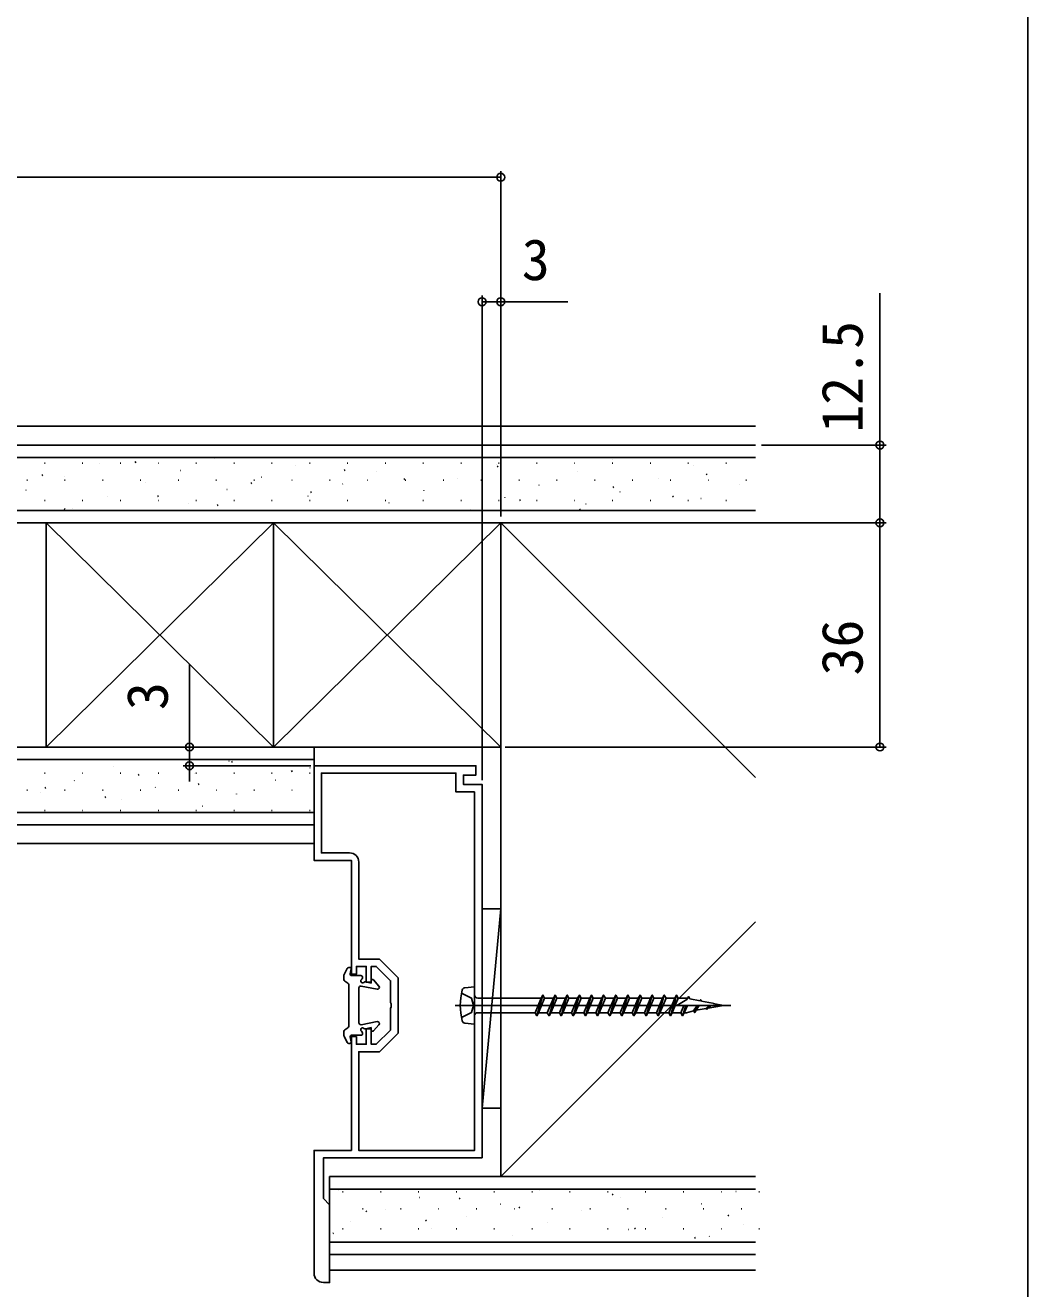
# Model space of a CAD drawing. Units: millimetres, scale not verified. Extents: x -525 to 525, y -808 to 806.
# Drawn here: x 364 to 525, y -218.4 to -15.5 of the extents above; entities that cross this region are included whole.
import ezdxf
from ezdxf.enums import TextEntityAlignment as Align

# ---------------------------------------------------------------- set-up
doc = ezdxf.new("R2010")
doc.units = ezdxf.units.MM
doc.header["$LTSCALE"] = 4
for name, color, linetype in [('0-3_YKK_11', 7, 'Continuous'), ('0-5_YKK_13', 4, 'Continuous'), ('0-7_YKK_D', 6, 'Continuous'), ('0-8_YKK_ZWAK', 7, 'Continuous'), ('0-9_YSS_K', 3, 'Continuous')]:
    doc.layers.add(name, color=color, linetype=linetype)
doc.styles.add('ＭＳ ゴシック', font='')
doc.styles.get('ＭＳ ゴシック').set_extended_font_data('MS Gothic')

msp = doc.modelspace()

# ---------------------------------------------------------------- linework, layer by layer
at = {"layer": '0-3_YKK_11'}
for points in [[(437.347, -197.397), (437.347, -137.397), (434.347, -137.397), (434.347, -135.897), (436.347, -135.897), (436.347, -134.397), (410.347, -134.397), (410.347, -149.597), (416.347, -149.597), (416.347, -167.897), (417.147, -167.897), (417.147, -166.647), (418.747, -166.647), (418.747, -169.147), (419.547, -169.147), (419.547, -166.647), (420.35, -166.647), (422.647, -168.944), (422.647, -172.439), (422.767, -172.622), (422.767, -173.172), (422.647, -173.355), (422.647, -176.85), (420.35, -179.147), (419.547, -179.147), (419.547, -176.647), (418.747, -176.647), (418.747, -179.147), (417.147, -179.147), (417.147, -177.897), (416.347, -177.897), (416.347, -196.197), (410.347, -196.197), (410.347, -215.897)], [(416.047, -148.397), (411.547, -148.397), (411.547, -135.597), (433.147, -135.597), (433.147, -138.597), (436.147, -138.597)], [(436.147, -138.597), (436.147, -196.197), (417.547, -196.197), (417.547, -180.347), (420.847, -180.347), (423.847, -177.347), (423.847, -168.447), (420.847, -165.447), (417.547, -165.447), (417.547, -149.897)], [(411.847, -217.397), (412.847, -217.397), (412.847, -204.897), (411.847, -203.897), (411.847, -197.397), (437.347, -197.397)]]:
    msp.add_lwpolyline(points, dxfattribs=at)
for centre, start, end in [((416.047, -149.897), 0.00001, 89.99999), ((411.847, -215.897), 180.00001, 269.99999)]:
    msp.add_arc(centre, 1.5, start, end, dxfattribs=at)
at = {"layer": '0-5_YKK_13'}
for p, q in [((262.947, -79.897), (481.257, -79.897)), ((262.947, -146.897), (410.347, -146.897)), ((415.147, -168.068), (415.147, -168.731)), ((415.178, -167.934), (415.664, -166.963)), ((415.932, -166.797), (416.147, -166.797)), ((416.152, -167.851), (416.342, -167.043)), ((416.347, -168.097), (417.847, -168.097)), ((418.147, -168.477), (418.147, -168.397)), ((415.806, -169.309), (415.288, -168.985)), ((415.947, -176.231), (415.947, -169.563)), ((417.547, -175.697), (417.547, -170.097)), ((420.491, -170.292), (417.903, -169.802)), ((419.547, -169.347), (418.651, -169.123)), ((419.547, -168.947), (419.547, -169.347)), ((419.896, -168.814), (420.771, -169.798)), ((436.147, -169.897), (434.587, -170.061)), ((436.147, -175.897), (436.147, -169.897)), ((446.845, -171.727), (436.647, -171.727)), ((445.87, -174.067), (446.845, -171.727)), ((446.147, -174.547), (447.122, -171.247)), ((447.399, -171.727), (446.424, -174.067)), ((448.795, -171.727), (447.399, -171.727)), ((447.82, -174.067), (448.795, -171.727)), ((448.097, -174.547), (449.072, -171.247)), ((449.349, -171.727), (448.374, -174.067)), ((450.745, -171.727), (449.349, -171.727)), ((449.77, -174.067), (450.745, -171.727)), ((450.047, -174.547), (451.022, -171.247)), ((451.299, -171.727), (450.324, -174.067)), ((452.695, -171.727), (451.299, -171.727)), ((451.72, -174.067), (452.695, -171.727)), ((451.997, -174.547), (452.972, -171.247)), ((453.249, -171.727), (452.274, -174.067)), ((454.645, -171.727), (453.249, -171.727)), ((453.67, -174.067), (454.645, -171.727)), ((453.947, -174.547), (454.922, -171.247)), ((455.199, -171.727), (454.224, -174.067)), ((456.595, -171.727), (455.199, -171.727)), ((455.62, -174.067), (456.595, -171.727)), ((455.897, -174.547), (456.872, -171.247)), ((457.149, -171.727), (456.174, -174.067)), ((458.545, -171.727), (457.149, -171.727)), ((457.57, -174.067), (458.545, -171.727)), ((457.847, -174.547), (458.822, -171.247)), ((459.099, -171.727), (458.124, -174.067)), ((460.495, -171.727), (459.099, -171.727)), ((459.52, -174.067), (460.495, -171.727)), ((459.797, -174.547), (460.772, -171.247)), ((461.049, -171.727), (460.074, -174.067)), ((462.445, -171.727), (461.049, -171.727)), ((461.47, -174.067), (462.445, -171.727)), ((461.747, -174.547), (462.722, -171.247)), ((462.999, -171.727), (462.024, -174.067)), ((464.395, -171.727), (462.999, -171.727)), ((463.42, -174.067), (464.395, -171.727)), ((463.697, -174.547), (464.672, -171.247)), ((464.949, -171.727), (463.974, -174.067)), ((466.345, -171.727), (464.949, -171.727)), ((465.37, -174.067), (466.345, -171.727)), ((465.647, -174.547), (466.622, -171.247)), ((466.899, -171.727), (465.924, -174.067)), ((468.295, -171.727), (466.899, -171.727)), ((467.32, -174.067), (468.295, -171.727)), ((467.597, -174.547), (468.572, -171.247)), ((468.849, -171.727), (467.874, -174.067)), ((470.192, -171.727), (468.849, -171.727)), ((470.192, -171.727), (470.366, -171.761)), ((470.249, -171.972), (470.305, -171.867)), ((470.718, -171.83), (472.37, -172.155)), ((472.6, -172.2), (474.352, -172.544)), ((474.352, -172.544), (474.422, -172.466)), ((474.482, -172.57), (474.422, -172.466)), ((433.005, -172.897), (477.305, -172.897)), ((436.647, -174.067), (445.87, -174.067)), ((446.424, -174.067), (447.82, -174.067)), ((448.374, -174.067), (449.77, -174.067)), ((450.324, -174.067), (451.72, -174.067)), ((452.274, -174.067), (453.67, -174.067)), ((454.224, -174.067), (455.62, -174.067)), ((456.174, -174.067), (457.57, -174.067)), ((458.124, -174.067), (459.52, -174.067)), ((460.074, -174.067), (461.47, -174.067)), ((462.024, -174.067), (463.42, -174.067)), ((463.974, -174.067), (465.37, -174.067)), ((465.924, -174.067), (467.32, -174.067)), ((467.874, -174.067), (469.27, -174.067)), ((469.27, -174.067), (469.758, -172.897)), ((469.547, -174.547), (470.073, -172.897)), ((470.364, -172.897), (469.824, -174.067)), ((469.824, -174.067), (470.192, -174.067)), ((471.317, -173.748), (470.192, -174.067)), ((471.317, -173.748), (471.883, -172.897)), ((471.497, -174.059), (472.041, -172.897)), ((472.236, -172.897), (471.717, -173.678)), ((473.343, -173.391), (471.717, -173.678)), ((473.343, -173.391), (473.96, -172.897)), ((473.343, -173.391), (473.447, -173.572)), ((473.447, -173.572), (474.042, -172.897)), ((476.147, -172.897), (473.654, -173.336)), ((474.141, -172.897), (473.803, -173.168)), ((474.482, -172.57), (476.147, -172.897)), ((415.806, -176.485), (415.288, -176.809)), ((420.491, -175.502), (417.903, -175.992)), ((419.547, -176.447), (418.651, -176.671)), ((419.547, -176.847), (419.547, -176.447)), ((419.896, -176.98), (420.771, -175.996)), ((436.147, -175.897), (434.587, -175.733)), ((415.147, -177.726), (415.147, -177.063)), ((415.178, -177.86), (415.664, -178.831)), ((416.152, -177.943), (416.342, -178.751)), ((416.347, -177.697), (417.847, -177.697)), ((418.147, -177.317), (418.147, -177.397)), ((415.932, -178.997), (416.147, -178.997)), ((412.847, -215.4), (481.257, -215.4)), ((412.847, -215.401), (481.257, -215.401))]:
    msp.add_line(p, q, dxfattribs=at)
for points in [[(434.039, -170.944), (435.657, -171.75), (435.942, -172.895)], [(447.399, -171.727), (447.122, -171.247), (446.845, -171.727)], [(449.349, -171.727), (449.072, -171.247), (448.795, -171.727)], [(451.299, -171.727), (451.022, -171.247), (450.745, -171.727)], [(453.249, -171.727), (452.972, -171.247), (452.695, -171.727)], [(455.199, -171.727), (454.922, -171.247), (454.645, -171.727)], [(457.149, -171.727), (456.872, -171.247), (456.595, -171.727)], [(459.099, -171.727), (458.822, -171.247), (458.545, -171.727)], [(461.049, -171.727), (460.772, -171.247), (460.495, -171.727)], [(462.999, -171.727), (462.722, -171.247), (462.445, -171.727)], [(464.949, -171.727), (464.672, -171.247), (464.395, -171.727)], [(466.899, -171.727), (466.622, -171.247), (466.345, -171.727)], [(468.849, -171.727), (468.572, -171.247), (468.295, -171.727)], [(476.147, -172.897), (468.647, -172.897), (470.249, -171.972)], [(470.718, -171.83), (470.522, -171.491), (470.305, -171.867)], [(472.6, -172.2), (472.472, -171.978), (472.37, -172.155)], [(434.039, -174.847), (435.657, -174.04), (435.942, -172.895)], [(445.87, -174.067), (446.147, -174.547), (446.424, -174.067)], [(447.82, -174.067), (448.097, -174.547), (448.374, -174.067)], [(449.77, -174.067), (450.047, -174.547), (450.324, -174.067)], [(451.72, -174.067), (451.997, -174.547), (452.274, -174.067)], [(453.67, -174.067), (453.947, -174.547), (454.224, -174.067)], [(455.62, -174.067), (455.897, -174.547), (456.174, -174.067)], [(457.57, -174.067), (457.847, -174.547), (458.124, -174.067)], [(459.52, -174.067), (459.797, -174.547), (460.074, -174.067)], [(461.47, -174.067), (461.747, -174.547), (462.024, -174.067)], [(463.42, -174.067), (463.697, -174.547), (463.974, -174.067)], [(465.37, -174.067), (465.647, -174.547), (465.924, -174.067)], [(467.32, -174.067), (467.597, -174.547), (467.874, -174.067)], [(469.27, -174.067), (469.547, -174.547), (469.824, -174.067)], [(471.317, -173.748), (471.497, -174.059), (471.717, -173.678)]]:
    msp.add_lwpolyline(points, dxfattribs=at)
for centre, radius, start, end in [((415.447, -168.068), 0.3, 153.43495, 180), ((415.932, -167.097), 0.3, 90, 153.43495), ((416.147, -166.997), 0.2, 346.81597, 90), ((416.347, -167.897), 0.2, 166.81597, 270), ((417.847, -168.397), 0.3, 0, 90), ((415.447, -168.731), 0.3, 180, 237.99462), ((415.647, -169.563), 0.3, 0, 57.99462), ((417.847, -170.097), 0.3, 79.29046, 180), ((418.147, -168.997), 0.3, 120, 315.96376), ((417.847, -168.477), 0.3, 300, 0), ((418.578, -169.414), 0.3, 75.96376, 135.96376), ((419.747, -168.947), 0.2, 41.64858, 180), ((420.547, -169.997), 0.3, 259.29046, 41.64858), ((443.847, -172.897), 10, 165.74792, 194.25208), ((434.639, -170.558), 0.5, 96, 165.74792), ((436.647, -171.227), 0.5, 180, 270), ((436.647, -174.567), 0.5, 90, 180), ((415.647, -176.231), 0.3, 302.00538, 0), ((417.847, -175.697), 0.3, 180, 280.70954), ((418.147, -176.797), 0.3, 44.03624, 240), ((420.547, -175.797), 0.3, 318.35142, 100.70954), ((434.639, -175.236), 0.5, 194.25208, 264), ((415.447, -177.063), 0.3, 122.00538, 180), ((415.447, -177.726), 0.3, 180, 206.56505), ((416.347, -177.897), 0.2, 90, 193.18403), ((417.847, -177.397), 0.3, 270, 0), ((417.847, -177.317), 0.3, 360, 60), ((418.578, -176.38), 0.3, 224.03624, 284.03624), ((419.747, -176.847), 0.2, 180, 318.35142), ((415.932, -178.697), 0.3, 206.56505, 270), ((416.147, -178.797), 0.2, 270, 13.18403)]:
    msp.add_arc(centre, radius, start, end, dxfattribs=at)
at = {"layer": '0-7_YKK_D'}
for p, q in [((254.347, -39.897), (440.347, -39.897)), ((440.347, -77.897), (440.347, -38.897)), ((437.347, -136.697), (437.347, -58.897)), ((440.347, -94.397), (440.347, -58.897)), ((482.257, -82.897), (502.257, -82.897)), ((462.652, -95.397), (502.257, -95.397)), ((462.652, -95.397), (502.257, -95.397)), ((501.257, -131.397), (501.257, -95.397)), ((390.347, -131.397), (390.347, -118.081)), ((409.347, -131.397), (389.347, -131.397)), ((390.347, -134.397), (390.347, -131.397)), ((441.041, -131.397), (502.257, -131.397)), ((409.847, -134.397), (389.347, -134.397)), ((390.347, -134.397), (390.347, -136.947))]:
    msp.add_line(p, q, dxfattribs=at)
for points in [[(501.257, -95.397), (501.257, -82.897), (501.257, -58.497)], [(437.347, -59.897), (440.347, -59.897), (451.113, -59.897)]]:
    msp.add_lwpolyline(points, dxfattribs=at)
for centre in [(440.347, -39.897), (437.347, -59.897), (440.347, -59.897), (501.257, -82.897), (501.257, -95.397), (501.257, -95.397), (390.347, -131.397), (501.257, -131.397), (390.347, -134.397)]:
    msp.add_circle(centre, 0.637, dxfattribs=at)
at = {"layer": '0-8_YKK_ZWAK'}
msp.add_lwpolyline([(-525, -808.4), (525, -808.4), (525, 721.6)], dxfattribs=at)
at = {"layer": '0-9_YSS_K'}
for p, q in [((481.257, -82.897), (266.847, -82.897)), ((481.257, -84.897), (266.847, -84.897)), ((394.4, -85.073), (394.418, -85.066)), ((426.677, -85.007), (426.696, -85)), ((430.15, -84.901), (430.156, -84.897)), ((458.294, -85.174), (458.313, -85.167)), ((367.049, -85.816), (367.149, -85.816)), ((373.129, -85.816), (373.229, -85.816)), ((375.895, -85.944), (375.914, -85.937)), ((379.209, -85.816), (379.309, -85.816)), ((381.589, -85.701), (381.755, -85.59)), ((385.289, -85.816), (385.389, -85.816)), ((388.913, -87.016), (388.932, -87.009)), ((391.369, -85.816), (391.469, -85.816)), ((397.449, -85.816), (397.549, -85.816)), ((403.529, -85.816), (403.629, -85.816)), ((407.418, -86.145), (407.437, -86.138)), ((409.609, -85.816), (409.709, -85.816)), ((415.166, -86.983), (415.333, -86.873)), ((415.689, -85.816), (415.789, -85.816)), ((420.437, -87.216), (420.455, -87.21)), ((421.769, -85.816), (421.869, -85.816)), ((427.849, -85.816), (427.949, -85.816)), ((433.929, -85.816), (434.029, -85.816)), ((439.695, -86.078), (439.714, -86.072)), ((439.755, -86.379), (439.922, -86.269)), ((440.009, -85.816), (440.109, -85.816)), ((446.089, -85.816), (446.189, -85.816)), ((452.169, -85.816), (452.269, -85.816)), ((452.714, -87.15), (452.733, -87.144)), ((458.249, -85.816), (458.349, -85.816)), ((464.329, -85.816), (464.429, -85.816)), ((470.409, -85.816), (470.509, -85.816)), ((471.313, -86.246), (471.332, -86.239)), ((476.489, -85.816), (476.589, -85.816)), ((364.199, -88.566), (364.299, -88.566)), ((366.605, -87.783), (366.771, -87.672)), ((370.279, -88.566), (370.379, -88.566)), ((370.314, -87.92), (370.333, -87.913)), ((376.359, -88.566), (376.459, -88.566)), ((382.439, -88.566), (382.539, -88.566)), ((383.333, -88.992), (383.352, -88.985)), ((388.519, -88.566), (388.619, -88.566)), ((394.599, -88.566), (394.699, -88.566)), ((400.182, -89.065), (400.349, -88.955)), ((400.679, -88.566), (400.779, -88.566)), ((401.932, -88.087), (401.951, -88.081)), ((406.759, -88.566), (406.859, -88.566)), ((412.839, -88.566), (412.939, -88.566)), ((414.95, -89.159), (414.969, -89.153)), ((418.919, -88.566), (419.019, -88.566)), ((424.771, -88.461), (424.938, -88.351)), ((424.999, -88.566), (425.099, -88.566)), ((431.079, -88.566), (431.179, -88.566)), ((433.455, -88.288), (433.474, -88.282)), ((437.159, -88.566), (437.259, -88.566)), ((443.239, -88.566), (443.339, -88.566)), ((449.319, -88.566), (449.419, -88.566)), ((455.399, -88.566), (455.499, -88.566)), ((461.479, -88.566), (461.579, -88.566)), ((465.732, -88.222), (465.751, -88.215)), ((467.559, -88.566), (467.659, -88.566)), ((473.333, -87.661), (473.5, -87.551)), ((473.639, -88.566), (473.739, -88.566)), ((479.719, -88.566), (479.819, -88.566)), ((364.074, -90.13), (364.093, -90.123)), ((377.093, -91.202), (377.112, -91.195)), ((385.198, -91.147), (385.365, -91.037)), ((396.351, -90.064), (396.37, -90.057)), ((409.37, -91.135), (409.389, -91.129)), ((409.787, -90.543), (409.954, -90.433)), ((427.969, -90.231), (427.988, -90.224)), ((440.987, -91.303), (441.006, -91.296)), ((446.474, -89.36), (446.492, -89.353)), ((458.349, -89.743), (458.516, -89.633)), ((459.492, -90.432), (459.511, -90.425)), ((467.954, -91.221), (468.121, -91.111)), ((478.751, -89.294), (478.77, -89.287)), ((367.049, -91.796), (367.149, -91.796)), ((370.214, -93.229), (370.381, -93.119)), ((371.606, -93.144), (371.625, -93.138)), ((373.129, -91.796), (373.229, -91.796)), ((379.209, -91.796), (379.309, -91.796)), ((385.289, -91.796), (385.389, -91.796)), ((390.111, -92.273), (390.13, -92.267)), ((391.369, -91.796), (391.469, -91.796)), ((394.804, -92.625), (394.97, -92.515)), ((397.449, -91.796), (397.549, -91.796)), ((403.529, -91.796), (403.629, -91.796)), ((409.609, -91.796), (409.709, -91.796)), ((415.689, -91.796), (415.789, -91.796)), ((421.769, -91.796), (421.869, -91.796)), ((422.388, -92.207), (422.407, -92.201)), ((427.849, -91.796), (427.949, -91.796)), ((433.929, -91.796), (434.029, -91.796)), ((435.407, -93.279), (435.426, -93.272)), ((440.009, -91.796), (440.109, -91.796)), ((443.365, -91.825), (443.532, -91.715)), ((446.089, -91.796), (446.189, -91.796)), ((452.169, -91.796), (452.269, -91.796)), ((452.97, -93.303), (453.137, -93.193)), ((454.006, -92.375), (454.025, -92.368)), ((458.249, -91.796), (458.349, -91.796)), ((464.329, -91.796), (464.429, -91.796)), ((470.409, -91.796), (470.509, -91.796)), ((472.511, -91.504), (472.529, -91.497)), ((476.489, -91.796), (476.589, -91.796)), ((266.847, -93.397), (481.257, -93.397)), ((403.13, -93.345), (403.149, -93.339)), ((266.847, -95.397), (445.347, -95.397)), ((403.847, -131.397), (367.347, -95.397)), ((403.847, -95.397), (367.347, -131.397)), ((440.347, -131.397), (403.847, -95.397)), ((440.347, -95.397), (403.847, -131.397)), ((481.257, -136.307), (440.347, -95.397)), ((481.257, -95.397), (440.347, -95.397)), ((410.347, -131.397), (266.847, -131.397)), ((410.347, -131.397), (410.347, -143.897)), ((410.347, -133.397), (266.847, -133.397)), ((365.06, -133.522), (365.079, -133.516)), ((396.677, -133.69), (396.696, -133.683)), ((397.092, -133.853), (397.259, -133.742)), ((367.054, -135.593), (367.154, -135.593)), ((373.134, -135.593), (373.234, -135.593)), ((378.078, -134.594), (378.097, -134.587)), ((379.214, -135.593), (379.314, -135.593)), ((382.109, -135.935), (382.275, -135.824)), ((385.294, -135.593), (385.394, -135.593)), ((391.097, -135.666), (391.116, -135.659)), ((391.374, -135.593), (391.474, -135.593)), ((397.454, -135.593), (397.554, -135.593)), ((403.534, -135.593), (403.634, -135.593)), ((406.698, -135.331), (406.865, -135.22)), ((409.614, -135.593), (409.714, -135.593)), ((409.696, -134.762), (409.715, -134.755)), ((367.125, -138.017), (367.291, -137.906)), ((371.838, -136.804), (371.857, -136.797)), ((384.857, -137.876), (384.875, -137.869)), ((391.714, -137.413), (391.881, -137.302)), ((404.115, -136.738), (404.134, -136.731)), ((364.204, -138.343), (364.304, -138.343)), ((366.352, -138.747), (366.371, -138.74)), ((370.284, -138.343), (370.384, -138.343)), ((376.364, -138.343), (376.464, -138.343)), ((376.73, -139.495), (376.897, -139.384)), ((379.37, -139.818), (379.389, -139.812)), ((382.444, -138.343), (382.544, -138.343)), ((388.524, -138.343), (388.624, -138.343)), ((394.604, -138.343), (394.704, -138.343)), ((397.875, -138.948), (397.894, -138.941)), ((400.684, -138.343), (400.784, -138.343)), ((406.764, -138.343), (406.864, -138.343)), ((410.347, -141.897), (266.847, -141.897)), ((367.054, -141.573), (367.154, -141.573)), ((373.134, -141.573), (373.234, -141.573)), ((373.79, -141.795), (373.809, -141.788)), ((379.214, -141.573), (379.314, -141.573)), ((385.294, -141.573), (385.394, -141.573)), ((391.374, -141.573), (391.474, -141.573)), ((392.389, -140.89), (392.408, -140.884)), ((397.454, -141.573), (397.554, -141.573)), ((403.534, -141.573), (403.634, -141.573)), ((409.614, -141.573), (409.714, -141.573)), ((410.307, -140.777), (410.347, -140.751)), ((410.347, -143.897), (266.847, -143.897)), ((440.347, -157.397), (437.347, -189.397)), ((481.257, -159.487), (440.347, -200.397)), ((412.847, -212.901), (412.847, -200.397)), ((412.847, -200.397), (481.257, -200.397)), ((440.347, -200.397), (481.257, -200.397)), ((412.847, -202.401), (481.257, -202.401)), ((414.235, -202.681), (414.254, -202.674)), ((414.929, -202.82), (415.029, -202.82)), ((421.009, -202.82), (421.109, -202.82)), ((427.089, -202.82), (427.189, -202.82)), ((433.169, -202.82), (433.269, -202.82)), ((439.249, -202.82), (439.349, -202.82)), ((445.329, -202.82), (445.429, -202.82)), ((446.513, -202.615), (446.531, -202.608)), ((451.409, -202.82), (451.509, -202.82)), ((457.489, -202.82), (457.589, -202.82)), ((463.569, -202.82), (463.669, -202.82)), ((469.649, -202.82), (469.749, -202.82)), ((475.729, -202.82), (475.829, -202.82)), ((478.13, -202.782), (478.149, -202.775)), ((481.809, -202.82), (481.909, -202.82)), ((427.254, -203.753), (427.273, -203.746)), ((433.65, -203.94), (433.817, -203.829)), ((440.272, -204.824), (440.291, -204.818)), ((458.239, -203.336), (458.406, -203.225)), ((459.531, -203.686), (459.55, -203.68)), ((472.55, -204.758), (472.568, -204.752)), ((418.159, -205.57), (418.259, -205.57)), ((418.666, -206.022), (418.833, -205.911)), ((421.768, -205.695), (421.787, -205.689)), ((424.239, -205.57), (424.339, -205.57)), ((430.319, -205.57), (430.419, -205.57)), ((434.786, -206.767), (434.805, -206.76)), ((436.399, -205.57), (436.499, -205.57)), ((442.479, -205.57), (442.579, -205.57)), ((443.255, -205.418), (443.422, -205.307)), ((448.559, -205.57), (448.659, -205.57)), ((453.291, -205.896), (453.31, -205.89)), ((454.639, -205.57), (454.739, -205.57)), ((460.719, -205.57), (460.819, -205.57)), ((466.309, -206.968), (466.328, -206.961)), ((466.799, -205.57), (466.899, -205.57)), ((472.879, -205.57), (472.979, -205.57)), ((476.833, -206.7), (477, -206.59)), ((478.959, -205.57), (479.059, -205.57)), ((414.929, -208.8), (415.029, -208.8)), ((416.187, -207.671), (416.206, -207.665)), ((421.009, -208.8), (421.109, -208.8)), ((427.089, -208.8), (427.189, -208.8)), ((428.271, -207.5), (428.438, -207.389)), ((429.206, -208.743), (429.225, -208.737)), ((433.169, -208.8), (433.269, -208.8)), ((439.249, -208.8), (439.349, -208.8)), ((445.329, -208.8), (445.429, -208.8)), ((447.805, -207.839), (447.824, -207.832)), ((451.409, -208.8), (451.509, -208.8)), ((457.489, -208.8), (457.589, -208.8)), ((460.823, -208.911), (460.842, -208.904)), ((461.849, -208.782), (462.016, -208.672)), ((463.569, -208.8), (463.669, -208.8)), ((469.649, -208.8), (469.749, -208.8)), ((475.729, -208.8), (475.829, -208.8)), ((479.328, -208.04), (479.347, -208.033)), ((481.809, -208.8), (481.909, -208.8)), ((481.257, -210.901), (412.847, -210.901)), ((413.347, -209.542), (413.454, -209.471)), ((442.224, -209.815), (442.243, -209.808)), ((471.454, -210.26), (471.621, -210.15)), ((473.842, -209.983), (473.861, -209.976)), ((412.847, -212.901), (481.257, -212.901))]:
    msp.add_line(p, q, dxfattribs=at)
for points in [[(403.847, -131.397), (367.347, -131.397), (367.347, -95.397), (403.847, -95.397)], [(440.347, -131.397), (403.847, -131.397), (403.847, -95.397), (440.347, -95.397)], [(440.347, -189.397), (440.347, -157.397), (437.347, -157.397), (437.347, -189.397)]]:
    msp.add_lwpolyline(points, close=True, dxfattribs=at)
msp.add_lwpolyline([(440.347, -200.397), (440.347, -95.397), (469.257, -95.397)], dxfattribs=at)

# ---------------------------------------------------------------- texts
at = {"layer": '0-7_YKK_D', "style": 'ＭＳ ゴシック'}
msp.add_text('3', height=6.598, dxfattribs=at).set_placement((443.732, -58.397), align=Align.BOTTOM_LEFT)
for s, p in [('12.5', (500.457, -80.928)), ('36', (500.457, -119.917)), ('3', (388.847, -125.462))]:
    msp.add_text(s, height=6.598, rotation=90, dxfattribs=at).set_placement(p, align=Align.BOTTOM_LEFT)

doc.saveas('drawing.dxf')
